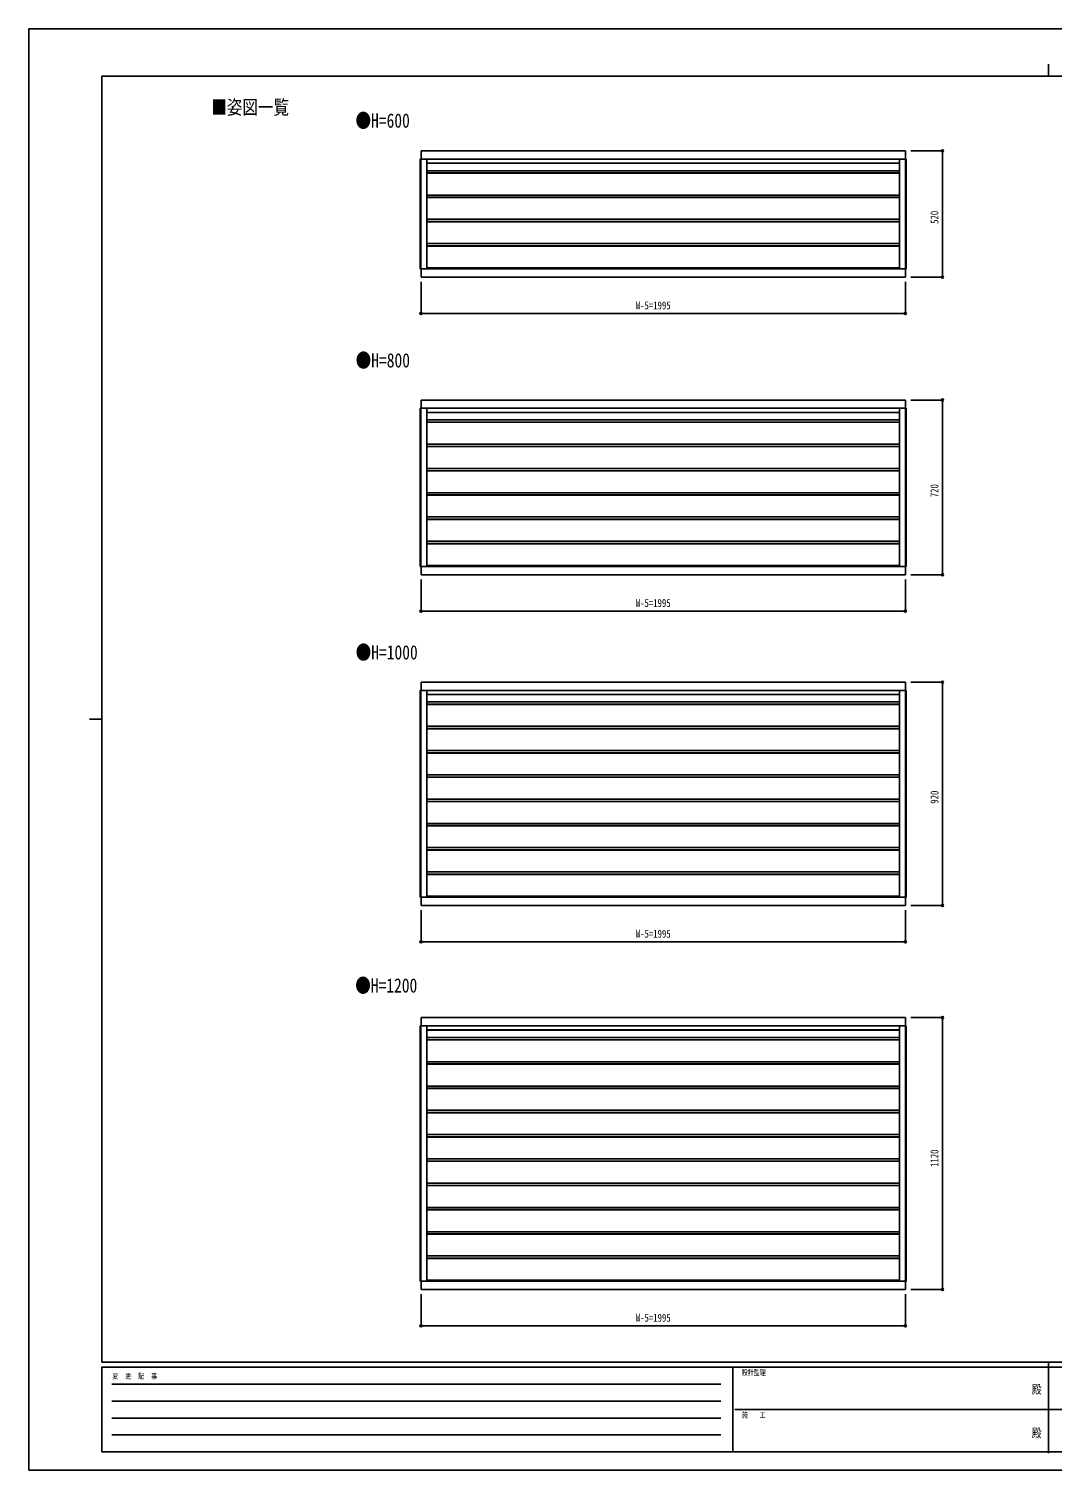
# Model space of a CAD drawing. Units: millimetres, scale not verified. Extents: x -4205 to 4205, y -2970 to 2970.
# Drawn here: x -4205 to 10, y -2970 to 2970 of the extents above; entities that cross this region are included whole.
import ezdxf
from ezdxf.enums import TextEntityAlignment as Align

# ---------------------------------------------------------------- set-up
doc = ezdxf.new("R2010")
doc.units = ezdxf.units.MM
doc.header["$LTSCALE"] = 10
doc.header["$PDMODE"] = 32
doc.header["$PDSIZE"] = 5
for name, color, linetype in [('0-1_USER1', 3, 'Continuous'), ('0-2_YKK_A1', 4, 'Continuous'), ('0-3_YKK_D', 6, 'Continuous'), ('0-4_YKK_ZWAK', 7, 'Continuous')]:
    doc.layers.add(name, color=color, linetype=linetype)
doc.styles.add('ＭＳ ゴシック', font='')
doc.styles.get('ＭＳ ゴシック').set_extended_font_data('MS Gothic')

msp = doc.modelspace()

# ---------------------------------------------------------------- linework, layer by layer
at = {"layer": '0-2_YKK_A1'}
for p, q in [((-594.63, 2466.91), (-2589.63, 2466.91)), ((-2589.63, 2432.91), (-2589.63, 2466.91)), ((-594.63, 2432.91), (-594.63, 2466.91)), ((-2592.73, 2432.91), (-2592.73, 1980.91)), ((-591.53, 2432.91), (-2592.73, 2432.91)), ((-2590.53, 2432.91), (-2590.53, 1980.91)), ((-2565.53, 2432.91), (-2565.53, 1980.91)), ((-2565.53, 2416.06), (-618.73, 2416.06)), ((-2565.53, 2415.91), (-618.73, 2415.91)), ((-2565.53, 2385.21), (-618.73, 2385.21)), ((-618.73, 2432.91), (-618.73, 1980.91)), ((-593.73, 2432.91), (-593.73, 1980.91)), ((-591.53, 2432.91), (-591.53, 1980.91)), ((-2565.53, 2375.95), (-618.73, 2375.95)), ((-2565.53, 2375.13), (-618.73, 2375.13)), ((-2565.53, 2284.91), (-618.73, 2284.91)), ((-2565.53, 2275.65), (-618.73, 2275.65)), ((-2565.53, 2274.83), (-618.73, 2274.83)), ((-2565.53, 2185.01), (-618.73, 2185.01)), ((-2565.53, 2175.75), (-618.73, 2175.75)), ((-2565.53, 2174.93), (-618.73, 2174.93)), ((-2565.53, 2085.11), (-618.73, 2085.11)), ((-2565.53, 2075.65), (-618.73, 2075.65)), ((-2565.53, 2074.83), (-618.73, 2074.83)), ((-591.53, 1980.91), (-2592.73, 1980.91)), ((-2589.63, 1946.91), (-2589.63, 1980.91)), ((-2565.53, 1984.91), (-618.73, 1984.91)), ((-2565.53, 1984.91), (-618.73, 1984.91)), ((-594.63, 1946.91), (-594.63, 1980.91)), ((-594.63, 1946.91), (-594.63, 1980.91)), ((-594.63, 1946.91), (-2589.63, 1946.91)), ((-594.63, 1440.32), (-2589.63, 1440.32)), ((-2589.63, 1406.32), (-2589.63, 1440.32)), ((-594.63, 1406.32), (-594.63, 1440.32)), ((-2590.53, 1406.32), (-2590.53, 754.32)), ((-2565.53, 1406.32), (-2565.53, 754.32)), ((-2565.53, 1389.47), (-618.73, 1389.47)), ((-2565.53, 1389.32), (-618.73, 1389.32)), ((-618.73, 1406.32), (-618.73, 754.32)), ((-593.73, 1406.32), (-593.73, 754.32)), ((-591.53, 1406.32), (-591.53, 754.32)), ((-2565.53, 1349.36), (-618.73, 1349.36)), ((-2565.53, 1348.55), (-618.73, 1348.55)), ((-2565.52, 1358.62), (-618.72, 1358.62)), ((-2565.53, 1258.32), (-618.73, 1258.32)), ((-2565.53, 1249.06), (-618.73, 1249.06)), ((-2565.53, 1248.25), (-618.73, 1248.25)), ((-2565.53, 1158.32), (-618.73, 1158.32)), ((-2565.53, 1149.06), (-618.73, 1149.06)), ((-2565.53, 1148.25), (-618.73, 1148.25)), ((-2565.53, 1058.32), (-618.73, 1058.32)), ((-2565.53, 1049.06), (-618.73, 1049.06)), ((-2565.53, 1048.25), (-618.73, 1048.25)), ((-2565.53, 958.32), (-618.73, 958.32)), ((-2565.53, 949.06), (-618.73, 949.06)), ((-2565.53, 948.25), (-618.73, 948.25)), ((-2565.53, 858.32), (-618.73, 858.32)), ((-2565.53, 849.06), (-618.73, 849.06)), ((-2565.53, 848.25), (-618.73, 848.25)), ((-591.53, 754.32), (-2592.73, 754.32)), ((-2589.63, 720.32), (-2589.63, 754.32)), ((-594.63, 720.32), (-2589.63, 720.32)), ((-2565.53, 758.32), (-618.73, 758.32)), ((-594.63, 720.32), (-594.63, 754.32)), ((-594.63, 720.32), (-594.63, 754.32)), ((-2590.53, 243.51), (-2590.53, -608.49)), ((-594.63, 277.51), (-2589.63, 277.51)), ((-2589.63, 243.51), (-2589.63, 277.51)), ((-2565.53, 243.51), (-2565.53, -608.49)), ((-618.73, 243.51), (-618.73, -608.49)), ((-594.63, 243.51), (-594.63, 277.51)), ((-593.73, 243.51), (-593.73, -608.49)), ((-591.53, 243.51), (-591.53, -608.49)), ((-2565.53, 226.66), (-618.73, 226.66)), ((-2565.53, 226.51), (-618.73, 226.51)), ((-2565.53, 195.81), (-618.73, 195.81)), ((-2565.53, 186.56), (-618.73, 186.56)), ((-2565.53, 185.74), (-618.73, 185.74)), ((-2565.53, 95.51), (-618.73, 95.51)), ((-2565.53, 86.26), (-618.73, 86.26)), ((-2565.53, 85.44), (-618.73, 85.44)), ((-2565.53, -4.39), (-618.73, -4.39)), ((-2565.53, -13.74), (-618.73, -13.74)), ((-2565.53, -14.56), (-618.73, -14.56)), ((-2565.53, -104.49), (-618.73, -104.49)), ((-2565.53, -113.74), (-618.73, -113.74)), ((-2565.53, -114.56), (-618.73, -114.56)), ((-2565.53, -204.49), (-618.73, -204.49)), ((-2565.53, -213.74), (-618.73, -213.74)), ((-2565.53, -214.56), (-618.73, -214.56)), ((-2565.53, -304.49), (-618.73, -304.49)), ((-2565.53, -313.74), (-618.73, -313.74)), ((-2565.53, -314.56), (-618.73, -314.56)), ((-2565.53, -404.49), (-618.73, -404.49)), ((-2565.53, -413.74), (-618.73, -413.74)), ((-2565.53, -414.56), (-618.73, -414.56)), ((-2565.53, -504.49), (-618.73, -504.49)), ((-2565.53, -513.74), (-618.73, -513.74)), ((-2565.53, -514.56), (-618.73, -514.56)), ((-591.53, -608.49), (-2592.73, -608.49)), ((-2589.63, -642.49), (-2589.63, -608.49)), ((-594.63, -642.49), (-2589.63, -642.49)), ((-2565.53, -604.49), (-618.73, -604.49)), ((-594.63, -642.49), (-594.63, -608.49)), ((-594.63, -642.49), (-594.63, -608.49)), ((-594.63, -1105.08), (-2589.63, -1105.08)), ((-2589.63, -1139.08), (-2589.63, -1105.08)), ((-594.63, -1139.08), (-594.63, -1105.08)), ((-2590.53, -1139.08), (-2590.53, -2191.08)), ((-2565.53, -1139.08), (-2565.53, -2191.08)), ((-2565.53, -1155.93), (-618.73, -1155.93)), ((-2565.53, -1156.08), (-618.73, -1156.08)), ((-2565.53, -1186.78), (-618.73, -1186.78)), ((-618.73, -1139.08), (-618.73, -2191.08)), ((-593.73, -1139.08), (-593.73, -2191.08)), ((-2565.53, -1196.04), (-618.73, -1196.04)), ((-2565.53, -1196.85), (-618.73, -1196.85)), ((-2565.53, -1286.68), (-618.73, -1286.68)), ((-2565.53, -1296.04), (-618.73, -1296.04)), ((-2565.53, -1296.85), (-618.73, -1296.85)), ((-2565.53, -1386.78), (-618.73, -1386.78)), ((-2565.53, -1396.14), (-618.73, -1396.14)), ((-2565.53, -1396.95), (-618.73, -1396.95)), ((-2565.53, -1486.88), (-618.73, -1486.88)), ((-2565.53, -1496.24), (-618.73, -1496.24)), ((-2565.53, -1497.05), (-618.73, -1497.05)), ((-2565.53, -1586.98), (-618.73, -1586.98)), ((-2565.53, -1596.34), (-618.73, -1596.34)), ((-2565.53, -1597.15), (-618.73, -1597.15)), ((-2565.53, -1687.08), (-618.73, -1687.08)), ((-2565.53, -1696.34), (-618.73, -1696.34)), ((-2565.53, -1697.15), (-618.73, -1697.15)), ((-2565.53, -1787.08), (-618.73, -1787.08)), ((-2565.53, -1796.34), (-618.73, -1796.34)), ((-2565.53, -1797.15), (-618.73, -1797.15)), ((-2565.53, -1887.08), (-618.73, -1887.08)), ((-2565.53, -1896.34), (-618.73, -1896.34)), ((-2565.53, -1897.15), (-618.73, -1897.15)), ((-2565.53, -1987.08), (-618.73, -1987.08)), ((-2565.53, -1996.34), (-618.73, -1996.34)), ((-2565.53, -1997.15), (-618.73, -1997.15)), ((-2565.53, -2087.08), (-618.73, -2087.08)), ((-2565.53, -2096.34), (-618.73, -2096.34)), ((-2565.53, -2097.15), (-618.73, -2097.15)), ((-2589.63, -2225.08), (-2589.63, -2191.08)), ((-2565.53, -2187.08), (-618.73, -2187.08)), ((-594.63, -2225.08), (-594.63, -2191.08)), ((-594.63, -2225.08), (-594.63, -2191.08)), ((-594.63, -2225.08), (-2589.63, -2225.08))]:
    msp.add_line(p, q, dxfattribs=at)
for points in [[(-591.53, 1406.32), (-2592.73, 1406.32), (-2592.73, 754.32)], [(-591.53, 243.51), (-2592.73, 243.51), (-2592.73, -608.49)], [(-591.53, -1139.08), (-2592.73, -1139.08), (-2592.73, -2191.08)], [(-591.53, -1139.08), (-591.53, -2191.08), (-2592.73, -2191.08)]]:
    msp.add_lwpolyline(points, dxfattribs=at)
at = {"layer": '0-3_YKK_D'}
for p, q in [((-571.53, 2466.91), (-440.53, 2466.91)), ((-441.53, 1946.91), (-441.53, 2466.91)), ((-2589.63, 1926.91), (-2589.63, 1795.91)), ((-594.63, 1926.91), (-594.63, 1795.91)), ((-571.53, 1946.91), (-440.53, 1946.91)), ((-2589.63, 1796.91), (-594.63, 1796.91)), ((-571.53, 1440.32), (-440.53, 1440.32)), ((-441.53, 720.32), (-441.53, 1440.32)), ((-571.53, 720.32), (-440.53, 720.32)), ((-2589.63, 700.32), (-2589.63, 569.32)), ((-594.63, 700.32), (-594.63, 569.32)), ((-2589.63, 570.32), (-594.63, 570.32)), ((-571.53, 277.51), (-440.53, 277.51)), ((-441.53, -642.49), (-441.53, 277.51)), ((-571.53, -642.49), (-440.53, -642.49)), ((-2589.63, -662.49), (-2589.63, -793.49)), ((-594.63, -662.49), (-594.63, -793.49)), ((-2589.63, -792.49), (-594.63, -792.49)), ((-571.53, -1105.08), (-440.53, -1105.08)), ((-441.53, -2225.08), (-441.53, -1105.08)), ((-2589.63, -2245.08), (-2589.63, -2376.08)), ((-594.63, -2245.08), (-594.63, -2376.08)), ((-571.53, -2225.08), (-440.53, -2225.08)), ((-2589.63, -2375.08), (-594.63, -2375.08))]:
    msp.add_line(p, q, dxfattribs=at)
for centre in [(-441.53, 2466.91), (-441.53, 1946.91), (-2589.63, 1796.91), (-594.63, 1796.91), (-441.53, 1440.32), (-441.53, 720.32), (-2589.63, 570.32), (-594.63, 570.32), (-441.53, 277.51), (-441.53, -642.49), (-2589.63, -792.49), (-594.63, -792.49), (-441.53, -1105.08), (-441.53, -2225.08), (-2589.63, -2375.08), (-594.63, -2375.08)]:
    msp.add_circle(centre, 4.25, dxfattribs=at)
at = {"layer": '0-4_YKK_ZWAK'}
for p, q in [((-4.98, 2825), (-4.98, 2775)), ((3895.02, 2775), (-3904.98, 2775)), ((-3904.98, -2525), (-3904.98, 2775)), ((-3954.98, 125), (-3904.98, 125)), ((3895.02, -2525), (-3904.98, -2525)), ((-1304.98, -2545), (-3904.98, -2545)), ((-3904.98, -2895), (-3904.98, -2545)), ((-1304.98, -2545), (-1304.98, -2895)), ((-4.98, -2545), (-1304.98, -2545)), ((-4.98, -2525), (-4.98, -2895)), ((1295.02, -2545), (-4.98, -2545)), ((-3862.48, -2615), (-1354.98, -2615)), ((-3862.48, -2685), (-1354.98, -2685)), ((-1297.48, -2720), (-4.98, -2720)), ((-4.98, -2720), (1295.02, -2720)), ((-3862.48, -2755), (-1354.98, -2755)), ((-3862.48, -2825), (-1354.98, -2825)), ((-3904.98, -2895), (-1304.98, -2895)), ((-1304.98, -2895), (-4.98, -2895)), ((-4.98, -2895), (1295.02, -2895))]:
    msp.add_line(p, q, dxfattribs=at)
msp.add_lwpolyline([(-4205, -2970), (4205, -2970), (4205, 2970), (-4205, 2970)], close=True, dxfattribs=at)
msp.add_point((-4.98, -2895), dxfattribs=at)

# ---------------------------------------------------------------- texts
at = {"layer": '0-1_USER1', "style": 'ＭＳ ゴシック', "width": 0.8}
for s, p in [('■姿図一覧', (-3453.53, 2600)), ('●H=600', (-2859.39, 2545)), ('●H=800', (-2858.71, 1556.9)), ('●H=1000', (-2858.71, 353.45)), ('●H=1200', (-2860.47, -1019.41))]:
    msp.add_text(s, height=58.65, dxfattribs=at).set_placement(p, align=Align.BOTTOM_LEFT)
at = {"layer": '0-3_YKK_D', "style": 'ＭＳ ゴシック', "width": 0.8}
for s, p in [('520', (-448.53, 2166.11)), ('720', (-448.53, 1039.52)), ('920', (-448.53, -223.29)), ('1120', (-448.53, -1720.28))]:
    msp.add_text(s, height=32.99, rotation=90, dxfattribs=at).set_placement(p, align=Align.BOTTOM_LEFT)
for p in [(-1704.93, 1803.91), (-1704.93, 577.32), (-1704.93, -785.49), (-1704.93, -2368.08)]:
    msp.add_text('W-5=1995', height=32.99, dxfattribs=at).set_placement(p, align=Align.BOTTOM_LEFT)
at = {"layer": '0-4_YKK_ZWAK', "style": 'ＭＳ ゴシック', "width": 0.8}
for s, height, p in [('設計監理', 21.99, (-1268.31, -2585)), ('変  更  記  事', 21.99, (-3861.31, -2600)), ('殿', 36.66, (-73.67, -2665.83)), ('施\u3000\u3000工', 21.99, (-1268.31, -2760)), ('殿', 36.66, (-73.67, -2845.83))]:
    msp.add_text(s, height=height, dxfattribs=at).set_placement(p, align=Align.BOTTOM_LEFT)

doc.saveas('drawing.dxf')
